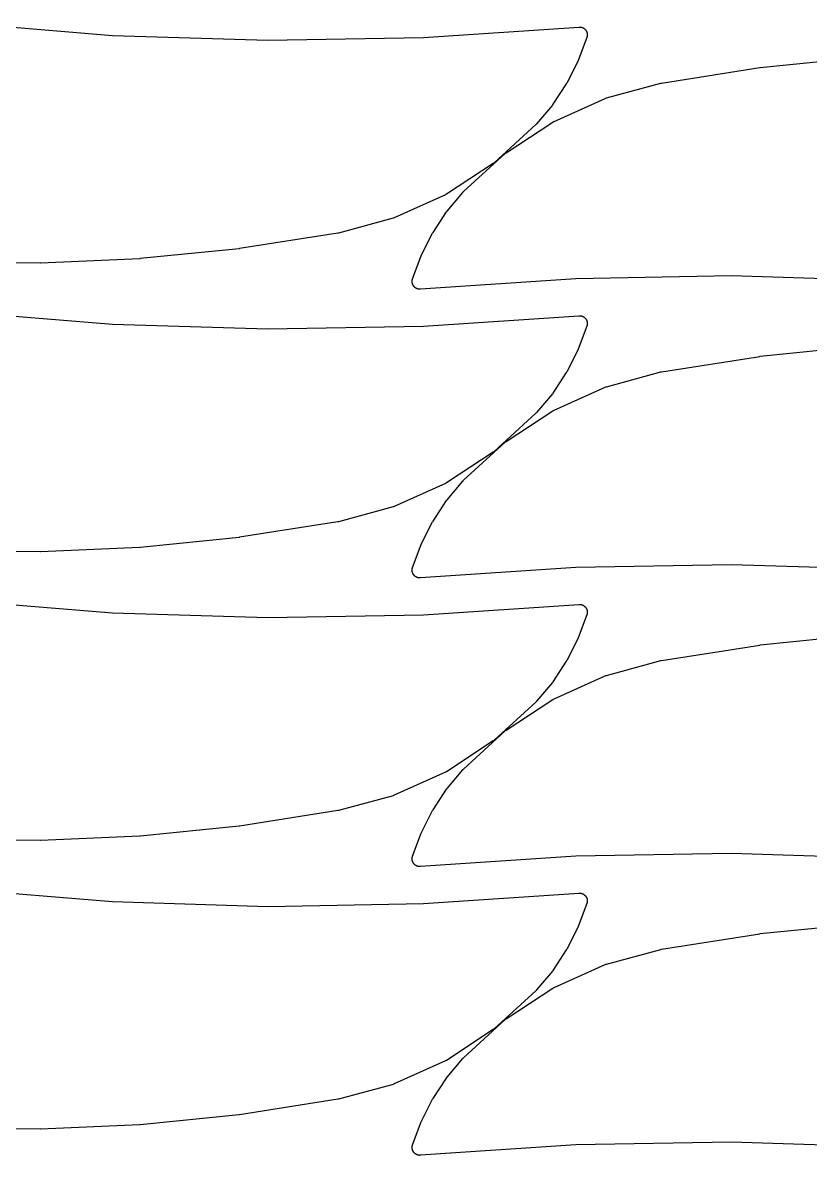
# Model space of a CAD drawing. Header units: metres. Extents: x 0 to 3000, y 0 to 1240.
# Drawn here: x 1298.2 to 1500, y 594.9 to 885.1 of the extents above; entities that cross this region are included whole.
import ezdxf

# ---------------------------------------------------------------- set-up
doc = ezdxf.new("R2010")
doc.units = ezdxf.units.M

msp = doc.modelspace()

# ---------------------------------------------------------------- linework, layer by layer
at = {"color": 1}
for points in [[(1281.47, 885.07), (1321.25, 881.82), (1361.08, 880.56), (1400.91, 881.26), (1440.74, 883.95), (1440.77, 883.95), (1440.8, 883.95), (1440.87, 883.95), (1440.93, 883.95), (1440.97, 883.95), (1441, 883.95), (1441.06, 883.94), (1441.13, 883.94), (1441.16, 883.93), (1441.19, 883.93), (1441.26, 883.91), (1441.32, 883.9), (1441.35, 883.89), (1441.39, 883.89), (1441.45, 883.87), (1441.51, 883.85), (1441.54, 883.84), (1441.57, 883.83), (1441.63, 883.8), (1441.69, 883.78), (1441.72, 883.76), (1441.75, 883.75), (1441.81, 883.72), (1441.87, 883.69), (1441.9, 883.67), (1441.93, 883.65), (1441.98, 883.62), (1442.03, 883.58), (1442.06, 883.56), (1442.09, 883.54), (1442.14, 883.5), (1442.19, 883.46), (1442.21, 883.44), (1442.24, 883.42), (1442.28, 883.37), (1442.33, 883.32), (1442.35, 883.3), (1442.37, 883.28), (1442.41, 883.22), (1442.46, 883.18), (1442.48, 883.15), (1442.5, 883.12), (1442.53, 883.07), (1442.57, 883.01), (1442.58, 882.99), (1442.6, 882.96), (1442.63, 882.9), (1442.66, 882.84), (1442.68, 882.81), (1442.69, 882.78), (1442.72, 882.72), (1442.74, 882.66), (1442.75, 882.63), (1442.76, 882.6), (1442.78, 882.54), (1442.8, 882.48), (1442.81, 882.44), (1442.82, 882.41), (1442.83, 882.35), (1442.84, 882.28), (1442.85, 882.25), (1442.85, 882.22), (1442.86, 882.15), (1442.87, 882.09), (1442.87, 882.06), (1442.87, 882.02), (1442.87, 881.96), (1442.87, 881.89), (1442.87, 881.86), (1442.87, 881.83), (1442.86, 881.76), (1442.86, 881.7), (1442.85, 881.66), (1442.85, 881.63), (1442.83, 881.57), (1442.82, 881.5), (1442.81, 881.47), (1442.8, 881.44), (1442.78, 881.38), (1442.77, 881.32), (1442.75, 881.28), (1442.74, 881.25), (1440.54, 875.37), (1440.45, 875.16), (1437.61, 869.58), (1437.5, 869.38), (1434.05, 864.15), (1433.92, 863.97), (1429.9, 859.14), (1429.87, 859.11), (1429.85, 859.09), (1429.81, 859.04), (1429.77, 859), (1429.74, 858.97), (1429.71, 858.95), (1419.05, 849.2), (1418.92, 849.09), (1418.8, 849), (1406.79, 841.11), (1406.66, 841.03), (1406.52, 840.96), (1393.42, 835.07), (1393.27, 835.01), (1393.12, 834.96), (1379.17, 831.19), (1379.16, 831.19), (1379.15, 831.19), (1379.06, 831.17), (1378.98, 831.15), (1378.97, 831.15), (1378.96, 831.15), (1353.8, 827.19), (1353.69, 827.17), (1328.37, 824.62), (1328.26, 824.61), (1302.84, 823.47), (1302.73, 823.47), (1277.26, 823.74)], [(1519.62, 818.91), (1479.8, 820.18), (1439.96, 819.47), (1400.13, 816.79), (1400.1, 816.79), (1400.07, 816.78), (1400, 816.78), (1399.94, 816.78), (1399.9, 816.78), (1399.87, 816.79), (1399.81, 816.79), (1399.74, 816.8), (1399.71, 816.8), (1399.68, 816.81), (1399.61, 816.82), (1399.55, 816.83), (1399.52, 816.84), (1399.48, 816.85), (1399.42, 816.87), (1399.36, 816.89), (1399.33, 816.9), (1399.3, 816.91), (1399.24, 816.93), (1399.18, 816.96), (1399.15, 816.97), (1399.12, 816.99), (1399.06, 817.02), (1399, 817.05), (1398.97, 817.07), (1398.95, 817.08), (1398.89, 817.12), (1398.84, 817.15), (1398.81, 817.17), (1398.78, 817.19), (1398.73, 817.23), (1398.68, 817.28), (1398.66, 817.3), (1398.63, 817.32), (1398.59, 817.37), (1398.54, 817.41), (1398.52, 817.44), (1398.5, 817.46), (1398.46, 817.51), (1398.41, 817.56), (1398.4, 817.59), (1398.38, 817.61), (1398.34, 817.67), (1398.3, 817.72), (1398.29, 817.75), (1398.27, 817.78), (1398.24, 817.84), (1398.21, 817.89), (1398.19, 817.92), (1398.18, 817.95), (1398.15, 818.01), (1398.13, 818.07), (1398.12, 818.1), (1398.11, 818.14), (1398.09, 818.2), (1398.07, 818.26), (1398.06, 818.29), (1398.05, 818.32), (1398.04, 818.39), (1398.03, 818.45), (1398.02, 818.48), (1398.02, 818.52), (1398.01, 818.58), (1398, 818.65), (1398, 818.68), (1398, 818.71), (1398, 818.78), (1398, 818.84), (1398, 818.88), (1398, 818.91), (1398.01, 818.97), (1398.02, 819.04), (1398.02, 819.07), (1398.03, 819.1), (1398.04, 819.17), (1398.05, 819.23), (1398.06, 819.26), (1398.07, 819.3), (1398.09, 819.36), (1398.1, 819.42), (1398.12, 819.45), (1398.13, 819.48), (1400.33, 825.37), (1400.42, 825.57), (1403.26, 831.16), (1403.37, 831.35), (1406.82, 836.58), (1406.95, 836.76), (1410.97, 841.59), (1411, 841.62), (1411.02, 841.65), (1411.06, 841.69), (1411.1, 841.74), (1411.13, 841.76), (1411.16, 841.79), (1421.82, 851.54), (1421.95, 851.64), (1422.08, 851.74), (1434.08, 859.62), (1434.21, 859.71), (1434.35, 859.78), (1447.45, 865.67), (1447.6, 865.73), (1447.75, 865.78), (1461.7, 869.55), (1461.71, 869.55), (1461.72, 869.55), (1461.81, 869.57), (1461.89, 869.59), (1461.9, 869.59), (1461.91, 869.59), (1487.07, 873.55), (1487.18, 873.57), (1512.5, 876.12)], [(1281.47, 811.12), (1321.25, 807.88), (1361.08, 806.61), (1400.91, 807.31), (1440.74, 810), (1440.77, 810), (1440.8, 810), (1440.87, 810), (1440.93, 810), (1440.97, 810), (1441, 810), (1441.06, 809.99), (1441.13, 809.99), (1441.16, 809.98), (1441.19, 809.98), (1441.26, 809.97), (1441.32, 809.95), (1441.35, 809.94), (1441.39, 809.94), (1441.45, 809.92), (1441.51, 809.9), (1441.54, 809.89), (1441.57, 809.88), (1441.63, 809.85), (1441.69, 809.83), (1441.72, 809.81), (1441.75, 809.8), (1441.81, 809.77), (1441.87, 809.74), (1441.9, 809.72), (1441.93, 809.71), (1441.98, 809.67), (1442.03, 809.63), (1442.06, 809.61), (1442.09, 809.59), (1442.14, 809.55), (1442.19, 809.51), (1442.21, 809.49), (1442.24, 809.47), (1442.28, 809.42), (1442.33, 809.38), (1442.35, 809.35), (1442.37, 809.33), (1442.41, 809.28), (1442.46, 809.23), (1442.48, 809.2), (1442.5, 809.17), (1442.53, 809.12), (1442.57, 809.06), (1442.58, 809.04), (1442.6, 809.01), (1442.63, 808.95), (1442.66, 808.89), (1442.68, 808.86), (1442.69, 808.83), (1442.72, 808.77), (1442.74, 808.71), (1442.75, 808.68), (1442.76, 808.65), (1442.78, 808.59), (1442.8, 808.53), (1442.81, 808.49), (1442.82, 808.46), (1442.83, 808.4), (1442.84, 808.33), (1442.85, 808.3), (1442.85, 808.27), (1442.86, 808.2), (1442.87, 808.14), (1442.87, 808.11), (1442.87, 808.07), (1442.87, 808.01), (1442.87, 807.94), (1442.87, 807.91), (1442.87, 807.88), (1442.86, 807.81), (1442.86, 807.75), (1442.85, 807.72), (1442.85, 807.68), (1442.83, 807.62), (1442.82, 807.55), (1442.81, 807.52), (1442.8, 807.49), (1442.78, 807.43), (1442.77, 807.37), (1442.75, 807.34), (1442.74, 807.3), (1440.54, 801.42), (1440.45, 801.21), (1437.61, 795.63), (1437.5, 795.44), (1434.05, 790.2), (1433.92, 790.02), (1429.9, 785.19), (1429.87, 785.16), (1429.85, 785.14), (1429.81, 785.09), (1429.77, 785.05), (1429.74, 785.02), (1429.71, 785), (1419.05, 775.25), (1418.92, 775.14), (1418.8, 775.05), (1406.79, 767.16), (1406.66, 767.08), (1406.52, 767.01), (1393.42, 761.12), (1393.27, 761.06), (1393.12, 761.01), (1379.17, 757.24), (1379.16, 757.24), (1379.15, 757.24), (1379.06, 757.22), (1378.98, 757.2), (1378.97, 757.2), (1378.96, 757.2), (1353.8, 753.24), (1353.69, 753.22), (1328.37, 750.67), (1328.26, 750.66), (1302.84, 749.52), (1302.73, 749.52), (1277.26, 749.79)], [(1519.62, 744.96), (1479.8, 746.23), (1439.96, 745.52), (1400.13, 742.84), (1400.1, 742.84), (1400.07, 742.83), (1400, 742.83), (1399.94, 742.83), (1399.9, 742.84), (1399.87, 742.84), (1399.81, 742.84), (1399.74, 742.85), (1399.71, 742.85), (1399.68, 742.86), (1399.61, 742.87), (1399.55, 742.88), (1399.52, 742.89), (1399.48, 742.9), (1399.42, 742.92), (1399.36, 742.94), (1399.33, 742.95), (1399.3, 742.96), (1399.24, 742.98), (1399.18, 743.01), (1399.15, 743.02), (1399.12, 743.04), (1399.06, 743.07), (1399, 743.1), (1398.97, 743.12), (1398.95, 743.13), (1398.89, 743.17), (1398.84, 743.2), (1398.81, 743.22), (1398.78, 743.24), (1398.73, 743.29), (1398.68, 743.33), (1398.66, 743.35), (1398.63, 743.37), (1398.59, 743.42), (1398.54, 743.46), (1398.52, 743.49), (1398.5, 743.51), (1398.46, 743.56), (1398.41, 743.61), (1398.4, 743.64), (1398.38, 743.66), (1398.34, 743.72), (1398.3, 743.77), (1398.29, 743.8), (1398.27, 743.83), (1398.24, 743.89), (1398.21, 743.94), (1398.19, 743.97), (1398.18, 744), (1398.15, 744.06), (1398.13, 744.12), (1398.12, 744.16), (1398.11, 744.19), (1398.09, 744.25), (1398.07, 744.31), (1398.06, 744.34), (1398.05, 744.37), (1398.04, 744.44), (1398.03, 744.5), (1398.02, 744.53), (1398.02, 744.57), (1398.01, 744.63), (1398, 744.7), (1398, 744.73), (1398, 744.76), (1398, 744.83), (1398, 744.89), (1398, 744.93), (1398, 744.96), (1398.01, 745.02), (1398.02, 745.09), (1398.02, 745.12), (1398.03, 745.15), (1398.04, 745.22), (1398.05, 745.28), (1398.06, 745.31), (1398.07, 745.35), (1398.09, 745.41), (1398.1, 745.47), (1398.12, 745.5), (1398.13, 745.53), (1400.33, 751.42), (1400.42, 751.62), (1403.26, 757.21), (1403.37, 757.4), (1406.82, 762.63), (1406.95, 762.81), (1410.97, 767.64), (1411, 767.67), (1411.02, 767.7), (1411.06, 767.74), (1411.1, 767.79), (1411.13, 767.81), (1411.16, 767.84), (1421.82, 777.59), (1421.95, 777.69), (1422.08, 777.79), (1434.08, 785.67), (1434.21, 785.76), (1434.35, 785.83), (1447.45, 791.72), (1447.6, 791.78), (1447.75, 791.83), (1461.7, 795.6), (1461.71, 795.6), (1461.72, 795.6), (1461.81, 795.62), (1461.89, 795.64), (1461.9, 795.64), (1461.91, 795.64), (1487.07, 799.6), (1487.18, 799.62), (1512.5, 802.17)], [(1281.47, 737.17), (1321.25, 733.93), (1361.08, 732.66), (1400.91, 733.37), (1440.74, 736.05), (1440.77, 736.05), (1440.8, 736.05), (1440.87, 736.05), (1440.93, 736.05), (1440.97, 736.05), (1441, 736.05), (1441.06, 736.04), (1441.13, 736.04), (1441.16, 736.03), (1441.19, 736.03), (1441.26, 736.02), (1441.32, 736), (1441.35, 736), (1441.39, 735.99), (1441.45, 735.97), (1441.51, 735.95), (1441.54, 735.94), (1441.57, 735.93), (1441.63, 735.9), (1441.69, 735.88), (1441.72, 735.86), (1441.75, 735.85), (1441.81, 735.82), (1441.87, 735.79), (1441.9, 735.77), (1441.93, 735.76), (1441.98, 735.72), (1442.03, 735.68), (1442.06, 735.66), (1442.09, 735.64), (1442.14, 735.6), (1442.19, 735.56), (1442.21, 735.54), (1442.24, 735.52), (1442.28, 735.47), (1442.33, 735.43), (1442.35, 735.4), (1442.37, 735.38), (1442.41, 735.33), (1442.46, 735.28), (1442.48, 735.25), (1442.5, 735.22), (1442.53, 735.17), (1442.57, 735.12), (1442.58, 735.09), (1442.6, 735.06), (1442.63, 735), (1442.66, 734.94), (1442.68, 734.91), (1442.69, 734.88), (1442.72, 734.82), (1442.74, 734.76), (1442.75, 734.73), (1442.76, 734.7), (1442.78, 734.64), (1442.8, 734.58), (1442.81, 734.55), (1442.82, 734.51), (1442.83, 734.45), (1442.84, 734.39), (1442.85, 734.35), (1442.85, 734.32), (1442.86, 734.26), (1442.87, 734.19), (1442.87, 734.16), (1442.87, 734.12), (1442.87, 734.06), (1442.87, 733.99), (1442.87, 733.96), (1442.87, 733.93), (1442.86, 733.86), (1442.86, 733.8), (1442.85, 733.77), (1442.85, 733.73), (1442.83, 733.67), (1442.82, 733.61), (1442.81, 733.57), (1442.8, 733.54), (1442.78, 733.48), (1442.77, 733.42), (1442.75, 733.39), (1442.74, 733.35), (1440.54, 727.47), (1440.45, 727.26), (1437.61, 721.68), (1437.5, 721.49), (1434.05, 716.25), (1433.92, 716.07), (1429.9, 711.24), (1429.87, 711.22), (1429.85, 711.19), (1429.81, 711.14), (1429.77, 711.1), (1429.74, 711.07), (1429.71, 711.05), (1419.05, 701.3), (1418.92, 701.19), (1418.8, 701.1), (1406.79, 693.21), (1406.66, 693.13), (1406.52, 693.06), (1393.42, 687.17), (1393.27, 687.11), (1393.12, 687.06), (1379.17, 683.29), (1379.16, 683.29), (1379.15, 683.29), (1379.06, 683.27), (1378.98, 683.25), (1378.97, 683.25), (1378.96, 683.25), (1353.8, 679.29), (1353.69, 679.27), (1328.37, 676.72), (1328.26, 676.71), (1302.84, 675.57), (1302.73, 675.57), (1277.26, 675.84)], [(1519.62, 671.01), (1479.8, 672.28), (1439.96, 671.57), (1400.13, 668.89), (1400.1, 668.89), (1400.07, 668.88), (1400, 668.88), (1399.94, 668.88), (1399.9, 668.89), (1399.87, 668.89), (1399.81, 668.89), (1399.74, 668.9), (1399.71, 668.9), (1399.68, 668.91), (1399.61, 668.92), (1399.55, 668.93), (1399.52, 668.94), (1399.48, 668.95), (1399.42, 668.97), (1399.36, 668.99), (1399.33, 669), (1399.3, 669.01), (1399.24, 669.04), (1399.18, 669.06), (1399.15, 669.07), (1399.12, 669.09), (1399.06, 669.12), (1399, 669.15), (1398.97, 669.17), (1398.95, 669.18), (1398.89, 669.22), (1398.84, 669.25), (1398.81, 669.27), (1398.78, 669.29), (1398.73, 669.34), (1398.68, 669.38), (1398.66, 669.4), (1398.63, 669.42), (1398.59, 669.47), (1398.54, 669.51), (1398.52, 669.54), (1398.5, 669.56), (1398.46, 669.61), (1398.41, 669.66), (1398.4, 669.69), (1398.38, 669.71), (1398.34, 669.77), (1398.3, 669.82), (1398.29, 669.85), (1398.27, 669.88), (1398.24, 669.94), (1398.21, 669.99), (1398.19, 670.02), (1398.18, 670.05), (1398.15, 670.11), (1398.13, 670.17), (1398.12, 670.21), (1398.11, 670.24), (1398.09, 670.3), (1398.07, 670.36), (1398.06, 670.39), (1398.05, 670.42), (1398.04, 670.49), (1398.03, 670.55), (1398.02, 670.59), (1398.02, 670.62), (1398.01, 670.68), (1398, 670.75), (1398, 670.78), (1398, 670.81), (1398, 670.88), (1398, 670.94), (1398, 670.98), (1398, 671.01), (1398.01, 671.07), (1398.02, 671.14), (1398.02, 671.17), (1398.03, 671.2), (1398.04, 671.27), (1398.05, 671.33), (1398.06, 671.36), (1398.07, 671.4), (1398.09, 671.46), (1398.1, 671.52), (1398.12, 671.55), (1398.13, 671.58), (1400.33, 677.47), (1400.42, 677.67), (1403.26, 683.26), (1403.37, 683.45), (1406.82, 688.69), (1406.95, 688.87), (1410.97, 693.69), (1411, 693.72), (1411.02, 693.75), (1411.06, 693.79), (1411.1, 693.84), (1411.13, 693.86), (1411.16, 693.89), (1421.82, 703.64), (1421.95, 703.74), (1422.08, 703.84), (1434.08, 711.72), (1434.21, 711.81), (1434.35, 711.88), (1447.45, 717.77), (1447.6, 717.83), (1447.75, 717.88), (1461.7, 721.65), (1461.71, 721.65), (1461.72, 721.65), (1461.81, 721.67), (1461.89, 721.69), (1461.9, 721.69), (1461.91, 721.69), (1487.07, 725.65), (1487.18, 725.67), (1512.5, 728.22)], [(1281.47, 663.22), (1321.25, 659.98), (1361.08, 658.71), (1400.91, 659.42), (1440.74, 662.1), (1440.77, 662.1), (1440.8, 662.11), (1440.87, 662.1), (1440.93, 662.11), (1440.97, 662.1), (1441, 662.1), (1441.06, 662.1), (1441.13, 662.09), (1441.16, 662.08), (1441.19, 662.08), (1441.26, 662.07), (1441.32, 662.06), (1441.35, 662.05), (1441.39, 662.04), (1441.45, 662.02), (1441.51, 662), (1441.54, 661.99), (1441.57, 661.98), (1441.63, 661.95), (1441.69, 661.93), (1441.72, 661.91), (1441.75, 661.9), (1441.81, 661.87), (1441.87, 661.84), (1441.9, 661.82), (1441.93, 661.81), (1441.98, 661.77), (1442.03, 661.73), (1442.06, 661.71), (1442.09, 661.7), (1442.14, 661.65), (1442.19, 661.61), (1442.21, 661.59), (1442.24, 661.57), (1442.28, 661.52), (1442.33, 661.48), (1442.35, 661.45), (1442.37, 661.43), (1442.41, 661.38), (1442.46, 661.33), (1442.48, 661.3), (1442.5, 661.27), (1442.53, 661.22), (1442.57, 661.17), (1442.58, 661.14), (1442.6, 661.11), (1442.63, 661.05), (1442.66, 660.99), (1442.68, 660.96), (1442.69, 660.94), (1442.72, 660.87), (1442.74, 660.81), (1442.75, 660.78), (1442.76, 660.75), (1442.78, 660.69), (1442.8, 660.63), (1442.81, 660.6), (1442.82, 660.56), (1442.83, 660.5), (1442.84, 660.44), (1442.85, 660.4), (1442.85, 660.37), (1442.86, 660.31), (1442.87, 660.24), (1442.87, 660.21), (1442.87, 660.18), (1442.87, 660.11), (1442.87, 660.04), (1442.87, 660.01), (1442.87, 659.98), (1442.86, 659.91), (1442.86, 659.85), (1442.85, 659.82), (1442.85, 659.78), (1442.83, 659.72), (1442.82, 659.66), (1442.81, 659.62), (1442.8, 659.59), (1442.78, 659.53), (1442.77, 659.47), (1442.75, 659.44), (1442.74, 659.41), (1440.54, 653.52), (1440.45, 653.31), (1437.61, 647.73), (1437.5, 647.54), (1434.05, 642.3), (1433.92, 642.12), (1429.9, 637.29), (1429.87, 637.27), (1429.85, 637.24), (1429.81, 637.19), (1429.77, 637.15), (1429.74, 637.12), (1429.71, 637.1), (1419.05, 627.35), (1418.92, 627.24), (1418.8, 627.15), (1406.79, 619.26), (1406.66, 619.18), (1406.52, 619.11), (1393.42, 613.22), (1393.27, 613.16), (1393.12, 613.11), (1379.17, 609.34), (1379.16, 609.34), (1379.15, 609.34), (1379.06, 609.32), (1378.98, 609.3), (1378.97, 609.3), (1378.96, 609.3), (1353.8, 605.34), (1353.69, 605.32), (1328.37, 602.77), (1328.26, 602.76), (1302.84, 601.62), (1302.73, 601.62), (1277.26, 601.9)], [(1519.62, 597.06), (1479.8, 598.33), (1439.96, 597.62), (1400.13, 594.94), (1400.1, 594.94), (1400.07, 594.93), (1400, 594.94), (1399.94, 594.93), (1399.9, 594.94), (1399.87, 594.94), (1399.81, 594.94), (1399.74, 594.95), (1399.71, 594.96), (1399.68, 594.96), (1399.61, 594.97), (1399.55, 594.98), (1399.52, 594.99), (1399.48, 595), (1399.42, 595.02), (1399.36, 595.04), (1399.33, 595.05), (1399.3, 595.06), (1399.24, 595.09), (1399.18, 595.11), (1399.15, 595.12), (1399.12, 595.14), (1399.06, 595.17), (1399, 595.2), (1398.97, 595.22), (1398.95, 595.23), (1398.89, 595.27), (1398.84, 595.31), (1398.81, 595.33), (1398.78, 595.34), (1398.73, 595.39), (1398.68, 595.43), (1398.66, 595.45), (1398.63, 595.47), (1398.59, 595.52), (1398.54, 595.56), (1398.52, 595.59), (1398.5, 595.61), (1398.46, 595.66), (1398.41, 595.71), (1398.4, 595.74), (1398.38, 595.77), (1398.34, 595.82), (1398.3, 595.87), (1398.29, 595.9), (1398.27, 595.93), (1398.24, 595.99), (1398.21, 596.05), (1398.19, 596.08), (1398.18, 596.1), (1398.15, 596.17), (1398.13, 596.23), (1398.12, 596.26), (1398.11, 596.29), (1398.09, 596.35), (1398.07, 596.41), (1398.06, 596.44), (1398.05, 596.48), (1398.04, 596.54), (1398.03, 596.6), (1398.02, 596.64), (1398.02, 596.67), (1398.01, 596.73), (1398, 596.8), (1398, 596.83), (1398, 596.86), (1398, 596.93), (1398, 596.99), (1398, 597.03), (1398, 597.06), (1398.01, 597.13), (1398.02, 597.19), (1398.02, 597.22), (1398.03, 597.26), (1398.04, 597.32), (1398.05, 597.38), (1398.06, 597.42), (1398.07, 597.45), (1398.09, 597.51), (1398.1, 597.57), (1398.12, 597.6), (1398.13, 597.63), (1400.33, 603.52), (1400.42, 603.73), (1403.26, 609.31), (1403.37, 609.5), (1406.82, 614.74), (1406.95, 614.92), (1410.97, 619.75), (1411, 619.77), (1411.02, 619.8), (1411.06, 619.85), (1411.1, 619.89), (1411.13, 619.92), (1411.16, 619.94), (1421.82, 629.69), (1421.95, 629.79), (1422.08, 629.89), (1434.08, 637.78), (1434.21, 637.86), (1434.35, 637.93), (1447.45, 643.82), (1447.6, 643.88), (1447.75, 643.93), (1461.7, 647.7), (1461.71, 647.7), (1461.72, 647.7), (1461.81, 647.72), (1461.89, 647.74), (1461.9, 647.74), (1461.91, 647.74), (1487.07, 651.7), (1487.18, 651.72), (1512.5, 654.27)]]:
    msp.add_lwpolyline(points, dxfattribs=at)

doc.saveas('drawing.dxf')
